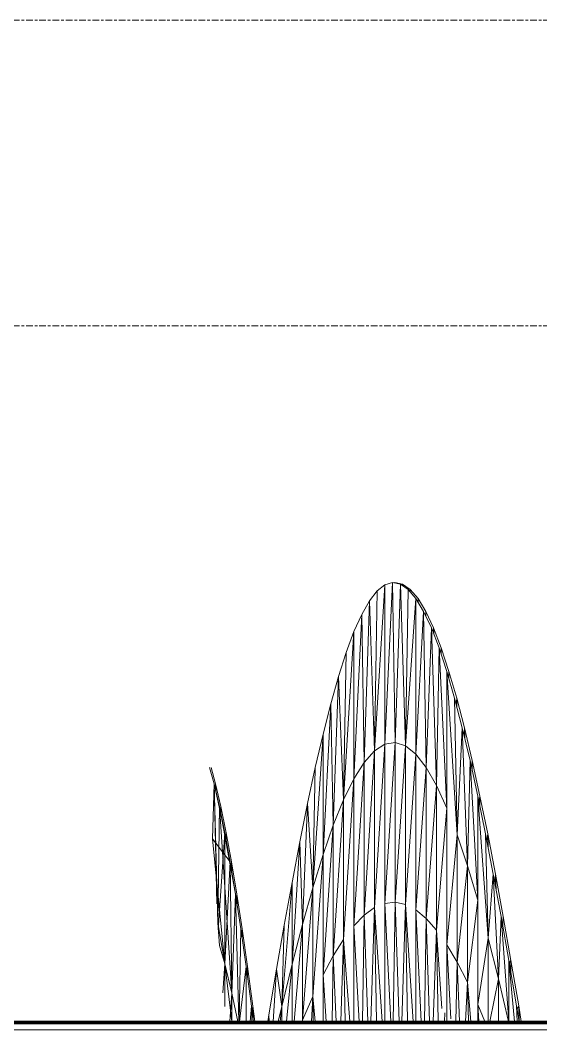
# Model space of a CAD drawing. Header units: centimetres. Extents: x -11896 to 2794, y -437 to 1921.
# Drawn here: x -9940.6 to -9816, y 346.8 to 588.8 of the extents above; entities that cross this region are included whole.
import ezdxf

# ---------------------------------------------------------------- set-up
doc = ezdxf.new("R2010")
doc.units = ezdxf.units.CM
doc.linetypes.add('Centre', pattern=[3.175, 0.635, -0.475, 1.59, -0.475])
doc.layers.add('A-FLOR-LEVL', color=7, linetype='Continuous', lineweight=9)
doc.layers.add('M-EQPM', color=7, linetype='Continuous', lineweight=9)

# ---------------------------------------------------------------- blocks, each defined once
blk = doc.blocks.new('EQ-01-003 - EQ-01-003_dwg_Agrupar_667-1504031-Sección 2-1')
at = {"layer": 'M-EQPM', "color": 253, "true_color": 0x999999}
for p, q in [((-10286.59, 348.27), (-9405.31, 348.48)), ((-9405.31, 348.48), (-10286.52, 348.48)), ((-9405.38, 348.57), (-10286.45, 348.57)), ((-9405.49, 348.66), (-10286.34, 348.66)), ((-9405.62, 348.74), (-10286.21, 348.74)), ((-10286.21, 348.74), (-9405.62, 348.74)), ((-10286.05, 348.81), (-9405.78, 348.81)), ((-10285.88, 348.87), (-9405.95, 348.87)), ((-10285.69, 348.91), (-9406.14, 348.91)), ((-10285.49, 348.93), (-9406.34, 348.93)), ((-10285.29, 348.94), (-9406.54, 348.94)), ((-10285.29, 348.77), (-9406.54, 348.77)), ((-10286.59, 348.27), (-9405.26, 348.37)), ((-10286.59, 348.27), (-9405.24, 348.27)), ((-10286.59, 346.84), (-9405.24, 346.84)), ((-10286.59, 346.84), (-9405.24, 346.84)), ((-9405.24, 346.84), (-10286.59, 346.84)), ((-9405.26, 348.37), (-9932.82, 348.31))]:
    blk.add_line(p, q, dxfattribs=at)
at = {"layer": 'M-EQPM', "color": 253, "true_color": 0x999999, "flags": 128}
for points in [[(-9405.24, 346.84), (-9405.24, 348.27), (-10286.59, 348.27), (-10286.52, 348.48), (-9405.31, 348.48), (-9537.83, 348.44)], [(-10286.45, 348.57), (-10286.52, 348.48), (-9405.31, 348.48), (-9405.38, 348.57), (-10286.45, 348.57), (-10286.52, 348.48), (-10286.57, 348.37)], [(-9405.78, 348.81), (-9405.62, 348.74), (-9405.49, 348.66), (-10286.34, 348.66), (-9405.49, 348.66), (-9405.38, 348.57), (-10286.45, 348.57), (-10286.34, 348.66), (-10286.21, 348.74)], [(-10285.49, 348.93), (-9406.34, 348.93), (-9406.14, 348.91), (-10285.69, 348.91), (-9406.14, 348.91), (-9405.95, 348.87), (-9405.78, 348.81), (-10286.05, 348.81), (-10286.21, 348.74), (-9405.62, 348.74), (-9405.78, 348.81), (-10286.05, 348.81), (-10285.88, 348.87)], [(-10285.69, 348.91), (-10285.49, 348.93), (-9406.34, 348.93), (-9406.54, 348.94)], [(-9406.54, 348.94), (-10285.29, 348.94), (-10285.49, 348.93)], [(-10285.29, 348.94), (-9406.54, 348.94), (-9406.34, 348.93)], [(-9932.82, 348.31), (-9405.26, 348.37), (-9405.31, 348.48), (-9537.83, 348.44)]]:
    blk.add_lwpolyline(points, dxfattribs=at)
blk.add_lwpolyline([(-10285.88, 348.87), (-9405.95, 348.87)], close=True, dxfattribs=at)
blk = doc.blocks.new('EQ-01-003 - EQ-01-003_dwg_Agrupar_665-1504033-Sección 2-1')
at = {"layer": 'M-EQPM', "color": 251, "true_color": 0x656565}
for p, q in [((-9853.32, 453.47), (-9855.79, 413.72)), ((-9853.32, 453.47), (-9855.17, 452.01)), ((-9853.32, 453.47), (-9851.47, 454.02)), ((-9853.32, 415.31), (-9851.47, 454.02)), ((-9853.32, 453.47), (-9853.32, 415.31)), ((-9849.61, 453.65), (-9851.47, 454.02)), ((-9850.85, 415.7), (-9851.47, 454.02)), ((-9850.95, 454.02), (-9851.16, 453.96)), ((-9849.09, 453.65), (-9850.95, 454.02)), ((-9849.61, 453.65), (-9850.85, 415.7)), ((-9847.76, 452.37), (-9849.61, 453.65)), ((-9848.38, 414.89), (-9849.61, 453.65)), ((-9849.09, 453.65), (-9849.1, 453.3)), ((-9847.24, 452.37), (-9849.09, 453.65)), ((-9849.08, 453.28), (-9849.09, 453.65)), ((-9857.03, 449.64), (-9855.17, 452.01)), ((-9855.79, 413.72), (-9855.17, 452.01)), ((-9847.76, 452.37), (-9848.38, 414.89)), ((-9848.38, 414.89), (-9845.91, 450.19)), ((-9847.76, 452.37), (-9845.91, 450.19)), ((-9847.25, 451.77), (-9847.24, 452.37)), ((-9845.39, 450.19), (-9847.24, 452.37)), ((-9845.91, 450.19), (-9844.06, 447.11)), ((-9845.91, 450.19), (-9845.91, 412.88)), ((-9845.44, 449.41), (-9845.39, 450.19)), ((-9843.54, 447.11), (-9845.39, 450.19)), ((-9845.39, 449.32), (-9845.39, 450.19)), ((-9857.03, 449.64), (-9858.88, 446.39)), ((-9857.03, 449.64), (-9858.26, 410.94)), ((-9855.79, 413.72), (-9857.03, 449.64)), ((-9858.88, 446.39), (-9860.73, 442.27)), ((-9858.88, 446.39), (-9860.73, 407.02)), ((-9858.26, 410.94), (-9858.88, 446.39)), ((-9845.91, 412.88), (-9844.06, 447.11)), ((-9844.06, 447.11), (-9842.2, 443.16)), ((-9844.06, 447.11), (-9843.44, 409.7)), ((-9843.54, 447.11), (-9843.59, 446.11)), ((-9843.54, 447.11), (-9841.68, 443.16)), ((-9843.54, 447.11), (-9843.52, 445.95)), ((-9843.44, 409.7), (-9842.2, 443.16)), ((-9840.35, 438.36), (-9842.2, 443.16)), ((-9840.97, 405.38), (-9842.2, 443.16)), ((-9841.73, 441.92), (-9841.68, 443.16)), ((-9839.83, 438.36), (-9841.68, 443.16)), ((-9841.63, 441.68), (-9841.68, 443.16)), ((-9860.73, 442.27), (-9863.2, 401.99)), ((-9860.73, 442.27), (-9862.58, 437.3)), ((-9860.73, 407.02), (-9860.73, 442.27)), ((-9840.35, 438.36), (-9840.97, 405.38)), ((-9838.5, 432.74), (-9840.35, 438.36)), ((-9840.35, 438.36), (-9838.5, 399.98)), ((-9839.83, 438.36), (-9839.86, 436.86)), ((-9837.98, 432.74), (-9839.83, 438.36)), ((-9862.58, 437.3), (-9864.44, 431.52)), ((-9863.2, 401.99), (-9862.58, 437.3)), ((-9864.44, 431.52), (-9866.29, 424.97)), ((-9864.44, 431.52), (-9865.67, 395.91)), ((-9863.2, 401.99), (-9864.44, 431.52)), ((-9836.65, 426.34), (-9838.5, 432.74)), ((-9836.03, 393.54), (-9838.5, 432.74)), ((-9838.5, 432.74), (-9838.5, 399.98)), ((-9837.98, 432.74), (-9838.1, 431.37)), ((-9836.12, 426.34), (-9837.98, 432.74)), ((-9837.98, 430.94), (-9837.98, 432.74)), ((-9836.65, 426.34), (-9834.79, 419.19)), ((-9836.65, 426.34), (-9836.03, 393.54)), ((-9836.12, 426.34), (-9836.24, 424.76)), ((-9836.12, 426.34), (-9834.27, 419.19)), ((-9836.12, 426.34), (-9836.08, 424.17)), ((-9868.14, 417.68), (-9866.29, 424.97)), ((-9868.14, 388.84), (-9866.29, 424.97)), ((-9866.29, 424.97), (-9865.67, 395.91)), ((-9836.03, 393.54), (-9834.79, 419.19)), ((-9832.94, 411.35), (-9834.79, 419.19)), ((-9833.56, 386.15), (-9834.79, 419.19)), ((-9834.36, 417.36), (-9834.27, 419.19)), ((-9832.42, 411.35), (-9834.27, 419.19)), ((-9834.17, 416.57), (-9834.27, 419.19)), ((-9868.14, 417.68), (-9870.61, 380.87)), ((-9868.14, 417.68), (-9869.99, 409.7)), ((-9868.14, 417.68), (-9868.14, 388.84)), ((-9855.79, 413.72), (-9853.32, 415.31)), ((-9853.32, 415.31), (-9855.79, 376.12)), ((-9853.32, 415.31), (-9850.85, 415.7)), ((-9850.85, 415.7), (-9853.32, 377.15)), ((-9853.32, 415.31), (-9853.32, 377.15)), ((-9848.38, 414.89), (-9850.85, 415.7)), ((-9850.85, 415.7), (-9850.85, 377.4)), ((-9848.38, 414.89), (-9850.85, 377.4)), ((-9848.38, 414.89), (-9845.91, 412.88)), ((-9848.38, 414.89), (-9848.38, 376.88)), ((-9855.79, 413.72), (-9858.26, 410.94)), ((-9855.79, 413.72), (-9858.26, 374.32)), ((-9855.79, 413.72), (-9855.79, 376.12)), ((-9845.91, 412.88), (-9848.38, 376.88)), ((-9845.91, 412.88), (-9843.44, 409.7)), ((-9845.91, 412.88), (-9845.91, 375.58)), ((-9832.94, 411.35), (-9833.56, 386.15)), ((-9832.94, 411.35), (-9831.09, 402.86)), ((-9832.94, 411.35), (-9831.09, 377.88)), ((-9832.42, 411.35), (-9832.47, 409.2)), ((-9832.42, 411.35), (-9830.57, 402.86)), ((-9869.99, 409.7), (-9871.85, 401.09)), ((-9870.61, 380.87), (-9869.99, 409.7)), ((-9858.26, 410.94), (-9860.73, 407.02)), ((-9858.26, 410.94), (-9860.73, 371.78)), ((-9858.26, 410.94), (-9858.26, 374.32)), ((-9843.44, 409.7), (-9845.91, 375.58)), ((-9840.97, 405.38), (-9843.44, 409.7)), ((-9843.44, 409.7), (-9843.44, 373.52)), ((-9860.73, 407.02), (-9863.2, 401.99)), ((-9860.73, 407.02), (-9863.2, 368.52)), ((-9860.73, 407.02), (-9860.73, 371.78)), ((-9840.97, 405.38), (-9843.44, 373.52)), ((-9840.97, 405.38), (-9838.5, 399.98)), ((-9840.97, 405.38), (-9840.97, 370.72)), ((-9863.2, 401.99), (-9865.67, 395.91)), ((-9863.2, 401.99), (-9865.67, 364.58)), ((-9863.2, 401.99), (-9863.2, 368.52)), ((-9829.24, 393.77), (-9831.09, 402.86)), ((-9828.62, 368.82), (-9831.09, 402.86)), ((-9831.09, 377.88), (-9831.09, 402.86)), ((-9830.57, 402.86), (-9830.79, 401.38)), ((-9830.57, 402.86), (-9828.71, 393.77)), ((-9830.57, 402.86), (-9830.57, 400.3)), ((-9873.7, 391.88), (-9871.85, 401.09)), ((-9871.85, 401.09), (-9873.08, 372.08)), ((-9870.61, 380.87), (-9871.85, 401.09)), ((-9838.5, 399.98), (-9840.97, 370.72)), ((-9838.5, 399.98), (-9838.5, 367.22)), ((-9868.14, 388.84), (-9865.67, 395.91)), ((-9865.67, 395.91), (-9868.14, 360)), ((-9865.67, 395.91), (-9865.67, 364.58)), ((-9836.03, 393.54), (-9838.5, 367.22)), ((-9833.56, 386.15), (-9836.03, 393.54)), ((-9836.03, 393.54), (-9836.03, 363.05)), ((-9827.38, 384.14), (-9829.24, 393.77)), ((-9828.62, 368.82), (-9829.24, 393.77)), ((-9828.71, 393.77), (-9828.91, 392.08)), ((-9828.71, 393.77), (-9826.86, 384.14)), ((-9828.64, 390.66), (-9828.71, 393.77)), ((-9875.55, 382.15), (-9873.7, 391.88)), ((-9875.55, 362.56), (-9873.7, 391.88)), ((-9873.7, 391.88), (-9873.08, 372.08)), ((-9870.61, 380.87), (-9868.14, 388.84)), ((-9868.14, 388.84), (-9870.61, 354.84)), ((-9868.14, 388.84), (-9868.14, 360)), ((-9833.56, 386.15), (-9836.03, 363.05)), ((-9831.09, 377.88), (-9833.56, 386.15)), ((-9833.56, 386.15), (-9833.56, 358.26)), ((-9827.38, 384.14), (-9828.62, 368.82)), ((-9825.53, 374.02), (-9827.38, 384.14)), ((-9826.15, 359.08), (-9827.38, 384.14)), ((-9827.02, 382.16), (-9826.86, 384.14)), ((-9825.01, 374.02), (-9826.86, 384.14)), ((-9826.67, 380.24), (-9826.86, 384.14)), ((-9878.02, 352.44), (-9875.55, 382.15)), ((-9875.55, 382.15), (-9877.4, 371.95)), ((-9875.55, 382.15), (-9875.55, 362.56)), ((-9870.61, 380.87), (-9873.08, 372.08)), ((-9870.61, 380.87), (-9873.08, 349.14)), ((-9870.61, 380.87), (-9870.61, 354.84)), ((-9831.09, 377.88), (-9833.56, 358.26)), ((-9831.09, 377.88), (-9831.09, 352.9)), ((-9855.79, 376.12), (-9858.26, 374.32)), ((-9856.68, 348.87), (-9855.79, 376.12)), ((-9855.34, 348.87), (-9855.79, 376.12)), ((-9853.98, 348.87), (-9855.79, 376.12)), ((-9850.85, 377.4), (-9853.32, 377.15)), ((-9853.32, 348.87), (-9853.32, 377.15)), ((-9851.94, 348.87), (-9853.32, 377.15)), ((-9851.31, 348.87), (-9850.85, 377.4)), ((-9849.93, 348.87), (-9850.85, 377.4)), ((-9850.85, 377.4), (-9848.38, 376.88)), ((-9849.29, 348.87), (-9848.38, 376.88)), ((-9847.93, 348.87), (-9848.38, 376.88)), ((-9846.59, 348.87), (-9848.38, 376.88)), ((-9844.61, 348.87), (-9845.91, 375.58)), ((-9845.91, 348.87), (-9845.91, 375.58)), ((-9845.91, 375.58), (-9843.44, 373.52)), ((-9860.73, 371.78), (-9858.26, 374.32)), ((-9858.69, 348.87), (-9858.26, 374.32)), ((-9857.39, 348.87), (-9858.26, 374.32)), ((-9843.86, 348.87), (-9843.44, 373.52)), ((-9842.61, 348.87), (-9843.44, 373.52)), ((-9843.44, 373.52), (-9840.97, 370.72)), ((-9825.53, 374.02), (-9826.15, 359.08)), ((-9825.53, 374.02), (-9823.68, 363.49)), ((-9825.53, 374.02), (-9823.68, 348.87)), ((-9825.01, 374.02), (-9825.11, 371.62)), ((-9825.01, 374.02), (-9823.16, 363.49)), ((-9879.26, 361.34), (-9877.4, 371.95)), ((-9878.02, 352.44), (-9877.4, 371.95)), ((-9875.55, 362.56), (-9873.08, 372.08)), ((-9873.08, 372.08), (-9875.05, 348.87)), ((-9873.08, 372.08), (-9873.08, 349.14)), ((-9860.73, 348.87), (-9860.73, 371.78)), ((-9859.49, 348.87), (-9860.73, 371.78)), ((-9841.76, 348.87), (-9840.97, 370.72)), ((-9840.58, 348.87), (-9840.97, 370.72)), ((-9839.69, 351.94), (-9840.97, 370.72)), ((-9865.67, 364.58), (-9863.2, 368.52)), ((-9863.91, 348.87), (-9863.2, 368.52)), ((-9861.68, 348.87), (-9863.2, 368.52)), ((-9862.83, 348.87), (-9863.2, 368.52)), ((-9828.62, 368.82), (-9831.09, 352.9)), ((-9826.15, 359.08), (-9828.62, 368.82)), ((-9828.62, 368.82), (-9828.62, 348.87)), ((-9838.5, 348.87), (-9838.5, 367.22)), ((-9837.54, 349.51), (-9838.5, 367.22)), ((-9836.03, 363.05), (-9838.5, 367.22)), ((-9865.67, 364.58), (-9868.14, 360)), ((-9865.98, 348.87), (-9865.67, 364.58)), ((-9865.03, 348.87), (-9865.67, 364.58)), ((-9836.32, 348.87), (-9836.03, 363.05)), ((-9835.47, 348.87), (-9836.03, 363.05)), ((-9836.03, 363.05), (-9833.56, 358.26)), ((-9823.68, 363.49), (-9821.82, 352.61)), ((-9823.68, 348.87), (-9823.68, 363.49)), ((-9822.26, 348.87), (-9823.68, 363.49)), ((-9823.16, 363.49), (-9823.56, 362.78)), ((-9823.16, 363.49), (-9821.3, 352.61)), ((-9823.16, 363.49), (-9823.16, 360.43)), ((-9879.26, 361.34), (-9881.11, 350.4)), ((-9879.26, 361.34), (-9880.05, 348.87)), ((-9879.26, 361.34), (-9878.02, 352.44)), ((-9878.02, 352.44), (-9875.55, 362.56)), ((-9875.55, 362.56), (-9876.85, 348.87)), ((-9875.55, 362.56), (-9875.55, 348.87)), ((-9867.38, 348.87), (-9868.14, 360)), ((-9868.14, 348.87), (-9868.14, 360)), ((-9833.99, 348.87), (-9833.56, 358.26)), ((-9832.79, 348.87), (-9833.56, 358.26)), ((-9833.35, 348.87), (-9833.56, 358.26)), ((-9826.15, 359.08), (-9828.24, 348.87)), ((-9826.15, 359.08), (-9823.7, 348.87)), ((-9826.15, 359.08), (-9826.15, 348.87)), ((-9873.08, 349.14), (-9870.61, 354.84)), ((-9870.88, 348.87), (-9870.61, 354.84)), ((-9870.47, 348.87), (-9870.61, 354.84)), ((-9869.99, 348.87), (-9870.61, 354.84)), ((-9878.85, 348.87), (-9878.02, 352.44)), ((-9878.02, 352.44), (-9878.41, 348.87)), ((-9878.02, 352.44), (-9878.02, 348.87)), ((-9839.06, 348.87), (-9838.94, 350.87)), ((-9830.81, 348.87), (-9831.09, 352.9)), ((-9831.09, 348.87), (-9831.09, 352.9)), ((-9829.39, 348.87), (-9831.09, 352.9)), ((-9821.2, 348.87), (-9821.82, 352.61)), ((-9821.67, 348.87), (-9821.82, 352.61)), ((-9821.68, 351.83), (-9821.3, 352.61)), ((-9820.68, 348.87), (-9821.3, 352.61)), ((-9821.15, 348.87), (-9821.3, 352.61)), ((-9881.11, 350.4), (-9881.36, 348.87)), ((-9881.11, 350.4), (-9881.25, 348.87)), ((-9881, 348.87), (-9881.11, 350.4)), ((-9873.08, 349.14), (-9873.19, 348.87)), ((-9873.09, 348.87), (-9873.08, 349.14)), ((-9873.07, 348.87), (-9873.08, 349.14))]:
    blk.add_line(p, q, dxfattribs=at)
at = {"layer": 'M-EQPM', "color": 8, "true_color": 0x808080}
for p, q in [((-9851.16, 453.96), (-9850.95, 454.02)), ((-9845.39, 449.32), (-9845.39, 450.19)), ((-9839.86, 436.86), (-9839.83, 438.36)), ((-9837.98, 430.94), (-9837.98, 432.74)), ((-9865.67, 364.58), (-9863.2, 401.99)), ((-9836.03, 393.54), (-9836.03, 363.05)), ((-9844.61, 348.87), (-9845.91, 375.58)), ((-9845.91, 375.58), (-9844.61, 348.87)), ((-9828.62, 368.82), (-9828.62, 348.87)), ((-9826.15, 359.08), (-9828.62, 368.82)), ((-9828.62, 368.82), (-9828.62, 348.87)), ((-9865.67, 364.58), (-9865.03, 348.87)), ((-9865.03, 348.87), (-9865.67, 364.58)), ((-9833.56, 358.26), (-9833.99, 348.87)), ((-9833.56, 358.26), (-9833.99, 348.87)), ((-9833.35, 348.87), (-9833.56, 358.26)), ((-9832.79, 348.87), (-9833.56, 358.26)), ((-9833.56, 358.26), (-9833.35, 348.87)), ((-9832.79, 348.87), (-9833.56, 358.26)), ((-9878.02, 352.44), (-9878.85, 348.87)), ((-9878.02, 348.87), (-9878.02, 352.44)), ((-9838.94, 350.87), (-9839.06, 348.87)), ((-9838.94, 350.87), (-9839.06, 348.87)), ((-9830.81, 348.87), (-9831.09, 352.9)), ((-9831.09, 348.87), (-9831.09, 352.9)), ((-9831.09, 352.9), (-9830.81, 348.87))]:
    blk.add_line(p, q, dxfattribs=at)
at = {"layer": 'M-EQPM', "color": 8, "true_color": 0x808080, "flags": 128}
for points in [[(-9849.93, 348.87), (-9850.85, 377.4), (-9850.85, 415.7), (-9849.61, 453.65), (-9848.38, 414.89), (-9850.85, 415.7), (-9853.32, 415.31), (-9855.79, 376.12), (-9858.26, 374.32), (-9860.73, 371.78), (-9860.73, 407.02), (-9863.2, 368.52), (-9861.68, 348.87)], [(-9858.69, 348.87), (-9858.26, 374.32), (-9858.26, 410.94), (-9855.79, 413.72), (-9857.03, 449.64), (-9855.17, 452.01), (-9855.79, 413.72), (-9853.32, 453.47), (-9855.17, 452.01), (-9855.79, 413.72), (-9858.26, 374.32), (-9858.26, 410.94), (-9855.79, 413.72), (-9853.32, 453.47), (-9853.32, 415.31), (-9855.79, 413.72), (-9857.03, 449.64), (-9858.26, 410.94), (-9860.73, 371.78), (-9858.26, 374.32)], [(-9850.85, 415.7), (-9851.47, 454.02), (-9849.61, 453.65), (-9850.85, 415.7), (-9853.32, 415.31), (-9855.79, 376.12), (-9853.98, 348.87)], [(-9851.94, 348.87), (-9853.32, 377.15), (-9853.32, 415.31), (-9851.47, 454.02), (-9850.85, 415.7)], [(-9848.38, 414.89), (-9849.61, 453.65), (-9847.76, 452.37), (-9848.38, 414.89), (-9845.91, 450.19), (-9847.76, 452.37), (-9848.38, 414.89), (-9848.38, 376.88), (-9848.38, 414.89), (-9850.85, 415.7), (-9853.32, 377.15), (-9851.94, 348.87)], [(-9850.95, 454.02), (-9849.09, 453.65), (-9849.1, 453.3)], [(-9849.08, 453.28), (-9849.09, 453.65), (-9849.1, 453.3)], [(-9847.25, 451.77), (-9847.24, 452.37), (-9849.09, 453.65), (-9849.08, 453.28)], [(-9851.31, 348.87), (-9850.85, 377.4), (-9848.38, 414.89), (-9845.91, 450.19), (-9845.91, 412.88), (-9848.38, 414.89)], [(-9847.25, 451.77), (-9847.24, 452.37), (-9845.39, 450.19), (-9845.44, 449.41)], [(-9845.44, 449.41), (-9845.39, 450.19), (-9845.39, 449.32)], [(-9845.39, 450.19), (-9843.54, 447.11), (-9843.59, 446.11)], [(-9863.2, 401.99), (-9864.44, 431.52), (-9862.58, 437.3), (-9863.2, 401.99), (-9860.73, 442.27), (-9860.73, 407.02), (-9858.26, 410.94), (-9857.03, 449.64), (-9858.88, 446.39), (-9858.26, 410.94), (-9858.88, 446.39), (-9860.73, 407.02), (-9863.2, 401.99)], [(-9849.29, 348.87), (-9848.38, 376.88), (-9850.85, 377.4), (-9848.38, 414.89), (-9845.91, 412.88), (-9844.06, 447.11), (-9843.44, 409.7), (-9845.91, 412.88), (-9848.38, 376.88), (-9846.59, 348.87)], [(-9843.52, 445.95), (-9843.54, 447.11), (-9843.59, 446.11)], [(-9843.52, 445.95), (-9843.54, 447.11), (-9841.68, 443.16), (-9841.73, 441.92)], [(-9845.91, 348.87), (-9845.91, 375.58), (-9843.44, 409.7), (-9840.97, 405.38), (-9842.2, 443.16), (-9840.35, 438.36), (-9840.97, 405.38)], [(-9841.73, 441.92), (-9841.68, 443.16), (-9841.63, 441.68)], [(-9839.83, 438.36), (-9841.68, 443.16), (-9841.63, 441.68)], [(-9840.97, 405.38), (-9838.5, 399.98), (-9840.35, 438.36), (-9840.97, 405.38), (-9843.44, 373.52), (-9843.86, 348.87)], [(-9836.03, 363.05), (-9838.5, 367.22), (-9838.5, 399.98), (-9838.5, 432.74), (-9840.35, 438.36), (-9838.5, 399.98), (-9838.5, 432.74), (-9836.03, 393.54)], [(-9838.1, 431.37), (-9837.98, 432.74), (-9839.83, 438.36), (-9839.86, 436.86)], [(-9863.2, 401.99), (-9864.44, 431.52), (-9865.67, 395.91), (-9868.14, 360), (-9868.14, 348.87)], [(-9836.03, 393.54), (-9838.5, 432.74), (-9836.65, 426.34), (-9836.03, 393.54)], [(-9837.98, 430.94), (-9837.98, 432.74), (-9838.1, 431.37)], [(-9837.98, 432.74), (-9836.12, 426.34), (-9836.24, 424.76)], [(-9836.03, 393.54), (-9834.79, 419.19), (-9833.56, 386.15), (-9836.03, 393.54), (-9834.79, 419.19), (-9836.65, 426.34), (-9836.03, 393.54)], [(-9836.08, 424.17), (-9836.12, 426.34), (-9836.24, 424.76)], [(-9836.08, 424.17), (-9836.12, 426.34), (-9834.27, 419.19), (-9834.36, 417.36)], [(-9831.09, 377.88), (-9833.56, 386.15), (-9832.94, 411.35), (-9834.79, 419.19), (-9833.56, 386.15), (-9833.56, 358.26), (-9831.09, 377.88), (-9833.56, 386.15), (-9833.56, 358.26), (-9831.09, 377.88), (-9831.09, 352.9), (-9828.62, 368.82), (-9827.38, 384.14), (-9826.15, 359.08)], [(-9834.17, 416.57), (-9834.27, 419.19), (-9834.36, 417.36)], [(-9834.17, 416.57), (-9834.27, 419.19), (-9832.42, 411.35), (-9832.47, 409.2)], [(-9870.61, 380.87), (-9871.85, 401.09), (-9869.99, 409.7), (-9870.61, 380.87), (-9868.14, 417.68), (-9868.14, 388.84), (-9870.61, 380.87), (-9868.14, 417.68), (-9869.99, 409.7), (-9870.61, 380.87)], [(-9856.68, 348.87), (-9855.79, 376.12), (-9855.79, 413.72), (-9853.32, 415.31), (-9853.32, 377.15), (-9850.85, 377.4), (-9853.32, 377.15), (-9850.85, 415.7), (-9850.85, 377.4), (-9848.38, 376.88), (-9847.93, 348.87)], [(-9858.26, 374.32), (-9855.79, 413.72), (-9855.79, 376.12), (-9858.26, 374.32), (-9858.69, 348.87)], [(-9845.91, 348.87), (-9845.91, 375.58), (-9843.44, 373.52), (-9843.44, 409.7), (-9845.91, 412.88), (-9848.38, 376.88), (-9846.59, 348.87)], [(-9836.32, 348.87), (-9836.03, 363.05), (-9833.56, 386.15), (-9832.94, 411.35), (-9831.09, 377.88)], [(-9831.09, 352.9), (-9831.09, 377.88), (-9831.09, 402.86), (-9832.94, 411.35), (-9831.09, 377.88)], [(-9832.47, 409.2), (-9832.42, 411.35), (-9830.57, 402.86), (-9830.79, 401.38)], [(-9863.2, 401.99), (-9860.73, 407.02), (-9863.2, 368.52), (-9863.2, 401.99), (-9865.67, 395.91), (-9865.67, 364.58), (-9863.2, 368.52), (-9863.91, 348.87)], [(-9842.61, 348.87), (-9843.44, 373.52), (-9840.97, 370.72), (-9840.97, 405.38), (-9843.44, 373.52), (-9843.86, 348.87)], [(-9840.97, 405.38), (-9838.5, 399.98), (-9840.97, 370.72), (-9838.5, 399.98), (-9838.5, 367.22), (-9836.03, 393.54), (-9833.56, 386.15), (-9836.03, 363.05), (-9836.03, 393.54)], [(-9839.69, 351.94), (-9840.97, 370.72), (-9840.97, 405.38)], [(-9865.98, 348.87), (-9865.67, 364.58), (-9863.2, 368.52), (-9863.2, 401.99), (-9865.67, 364.58), (-9865.67, 395.91), (-9868.14, 360), (-9867.38, 348.87)], [(-9865.98, 348.87), (-9865.67, 364.58), (-9868.14, 360), (-9868.14, 388.84), (-9865.67, 395.91), (-9863.2, 401.99)], [(-9831.09, 377.88), (-9831.09, 402.86), (-9828.62, 368.82)], [(-9828.62, 368.82), (-9829.24, 393.77), (-9831.09, 402.86), (-9828.62, 368.82)], [(-9830.79, 401.38), (-9830.57, 402.86), (-9828.71, 393.77), (-9828.91, 392.08)], [(-9870.61, 380.87), (-9871.85, 401.09), (-9873.08, 372.08), (-9873.08, 349.14), (-9873.07, 348.87)], [(-9836.03, 393.54), (-9838.5, 367.22), (-9838.5, 348.87)], [(-9828.62, 368.82), (-9827.38, 384.14), (-9829.24, 393.77), (-9828.62, 368.82)], [(-9828.91, 392.08), (-9828.71, 393.77), (-9828.64, 390.66)], [(-9827.02, 382.16), (-9826.86, 384.14), (-9828.71, 393.77), (-9828.64, 390.66)], [(-9878.41, 348.87), (-9878.02, 352.44), (-9875.55, 382.15), (-9873.7, 391.88), (-9875.55, 362.56), (-9875.55, 382.15), (-9877.4, 371.95), (-9878.02, 352.44)], [(-9876.85, 348.87), (-9875.55, 362.56), (-9873.7, 391.88), (-9873.08, 372.08), (-9875.55, 362.56), (-9875.55, 348.87)], [(-9870.47, 348.87), (-9870.61, 354.84), (-9873.08, 349.14), (-9873.08, 372.08), (-9870.61, 380.87), (-9868.14, 388.84), (-9870.61, 354.84), (-9870.61, 380.87), (-9873.08, 349.14), (-9873.09, 348.87)], [(-9867.38, 348.87), (-9868.14, 360), (-9868.14, 388.84), (-9870.61, 354.84), (-9869.99, 348.87)], [(-9826.15, 359.08), (-9825.53, 374.02), (-9827.38, 384.14), (-9826.15, 359.08)], [(-9827.02, 382.16), (-9826.86, 384.14), (-9826.67, 380.24)], [(-9825.11, 371.62), (-9825.01, 374.02), (-9826.86, 384.14), (-9826.67, 380.24)], [(-9878.02, 352.44), (-9875.55, 362.56), (-9875.55, 382.15), (-9878.02, 352.44), (-9878.02, 348.87)], [(-9878.02, 352.44), (-9875.55, 362.56), (-9873.08, 372.08), (-9870.61, 380.87)], [(-9873.19, 348.87), (-9873.08, 349.14), (-9870.61, 354.84), (-9870.61, 380.87), (-9873.08, 349.14), (-9873.09, 348.87)], [(-9856.68, 348.87), (-9855.79, 376.12), (-9855.34, 348.87)], [(-9853.98, 348.87), (-9855.79, 376.12), (-9855.34, 348.87)], [(-9851.31, 348.87), (-9850.85, 377.4), (-9849.93, 348.87)], [(-9847.93, 348.87), (-9848.38, 376.88), (-9849.29, 348.87)], [(-9841.76, 348.87), (-9840.97, 370.72), (-9843.44, 373.52), (-9842.61, 348.87)], [(-9823.7, 348.87), (-9826.15, 359.08), (-9825.53, 374.02), (-9823.68, 348.87)], [(-9823.68, 348.87), (-9823.68, 363.49), (-9825.53, 374.02), (-9823.68, 348.87)], [(-9825.11, 371.62), (-9825.01, 374.02), (-9823.16, 363.49), (-9823.56, 362.78)], [(-9878.02, 352.44), (-9879.26, 361.34), (-9877.4, 371.95), (-9878.02, 352.44)], [(-9860.73, 348.87), (-9860.73, 371.78), (-9859.49, 348.87)], [(-9860.73, 348.87), (-9860.73, 371.78), (-9859.49, 348.87)], [(-9841.76, 348.87), (-9840.97, 370.72), (-9840.58, 348.87)], [(-9840.58, 348.87), (-9840.97, 370.72), (-9839.69, 351.94)], [(-9862.83, 348.87), (-9863.2, 368.52), (-9863.91, 348.87)], [(-9862.83, 348.87), (-9863.2, 368.52), (-9861.68, 348.87)], [(-9828.24, 348.87), (-9826.15, 359.08), (-9828.62, 368.82), (-9831.09, 352.9), (-9829.39, 348.87)], [(-9838.5, 348.87), (-9838.5, 367.22), (-9837.54, 349.51)], [(-9833.56, 358.26), (-9836.03, 363.05), (-9838.5, 367.22), (-9837.54, 349.51)], [(-9868.14, 348.87), (-9868.14, 360), (-9865.67, 364.58)], [(-9836.32, 348.87), (-9836.03, 363.05), (-9835.47, 348.87)], [(-9835.47, 348.87), (-9836.03, 363.05), (-9833.56, 358.26)], [(-9823.68, 348.87), (-9823.68, 363.49), (-9822.26, 348.87)], [(-9821.67, 348.87), (-9821.82, 352.61), (-9823.68, 363.49), (-9822.26, 348.87)], [(-9823.56, 362.78), (-9823.16, 363.49), (-9823.16, 360.43)], [(-9823.16, 360.43), (-9823.16, 363.49), (-9821.3, 352.61), (-9821.15, 348.87)], [(-9880.05, 348.87), (-9879.26, 361.34), (-9881.11, 350.4), (-9881, 348.87)], [(-9880.05, 348.87), (-9879.26, 361.34), (-9878.02, 352.44)], [(-9875.55, 348.87), (-9875.55, 362.56), (-9876.85, 348.87)], [(-9826.15, 348.87), (-9826.15, 359.08), (-9828.24, 348.87)], [(-9826.15, 348.87), (-9826.15, 359.08), (-9823.7, 348.87)], [(-9870.88, 348.87), (-9870.61, 354.84), (-9869.99, 348.87)], [(-9870.47, 348.87), (-9870.61, 354.84), (-9870.88, 348.87)], [(-9878.41, 348.87), (-9878.02, 352.44), (-9878.85, 348.87)], [(-9829.39, 348.87), (-9831.09, 352.9), (-9831.09, 348.87)], [(-9821.2, 348.87), (-9821.82, 352.61), (-9821.67, 348.87)], [(-9821.15, 348.87), (-9821.3, 352.61), (-9820.68, 348.87)], [(-9881.36, 348.87), (-9881.11, 350.4), (-9881.25, 348.87)], [(-9881, 348.87), (-9881.11, 350.4), (-9881.25, 348.87)], [(-9873.07, 348.87), (-9873.08, 349.14), (-9873.19, 348.87)]]:
    blk.add_lwpolyline(points, dxfattribs=at)
for points in [[(-9853.32, 453.47), (-9853.32, 415.31), (-9851.47, 454.02)], [(-9845.91, 450.19), (-9845.91, 412.88), (-9844.06, 447.11)], [(-9860.73, 442.27), (-9860.73, 407.02), (-9858.88, 446.39)], [(-9845.91, 375.58), (-9843.44, 409.7), (-9844.06, 447.11), (-9842.2, 443.16), (-9843.44, 409.7), (-9840.97, 405.38), (-9842.2, 443.16), (-9843.44, 409.7), (-9843.44, 373.52)], [(-9863.2, 401.99), (-9860.73, 442.27), (-9862.58, 437.3)], [(-9868.14, 417.68), (-9868.14, 388.84), (-9865.67, 395.91), (-9864.44, 431.52), (-9866.29, 424.97), (-9865.67, 395.91), (-9866.29, 424.97), (-9868.14, 388.84), (-9866.29, 424.97)], [(-9845.91, 375.58), (-9845.91, 412.88)], [(-9860.73, 407.02), (-9860.73, 371.78), (-9858.26, 410.94)], [(-9830.57, 400.3), (-9830.57, 402.86)], [(-9875.05, 348.87), (-9873.08, 372.08), (-9871.85, 401.09), (-9873.7, 391.88), (-9873.08, 372.08)], [(-9853.32, 348.87), (-9853.32, 377.15)], [(-9857.39, 348.87), (-9858.26, 374.32)], [(-9821.68, 351.83), (-9821.3, 352.61)]]:
    blk.add_lwpolyline(points, close=True, dxfattribs=at)
blk = doc.blocks.new('EQ-01-003 - EQ-01-003_dwg_Agrupar_676-1504043-Sección 2-1')
for name in ['EQ-01-003 - EQ-01-003_dwg_Agrupar_665-1504033-Sección 2-1', 'EQ-01-003 - EQ-01-003_dwg_Agrupar_667-1504031-Sección 2-1']:
    blk.add_blockref(name, (0, 0))
blk = doc.blocks.new('EQ-01-003 - EQ-01-003_dwg-1504028-Sección 2-1')
blk.add_blockref('EQ-01-003 - EQ-01-003_dwg_Agrupar_676-1504043-Sección 2-1', (0, 0))
blk = doc.blocks.new('EQ-01-003 - EQ-01-003-1482412-Sección 2-1')
blk.add_blockref('EQ-01-003 - EQ-01-003_dwg-1504028-Sección 2-1', (0, 0))
blk = doc.blocks.new('EQ-01-005 - EQ-01-005_dwg_Agrupar_1041-1507032-Sección 2-1')
at = {"layer": 'M-EQPM', "color": 251, "true_color": 0x656565}
for p, q in [((-9894.23, 405.78), (-9895.31, 409.68)), ((-9893.87, 405.78), (-9894.95, 409.68)), ((-9894.58, 392.63), (-9894.23, 405.78)), ((-9892.95, 400.33), (-9894.23, 405.78)), ((-9893.57, 377.06), (-9894.23, 405.78)), ((-9893.91, 404.4), (-9893.87, 405.78)), ((-9892.59, 400.33), (-9893.87, 405.78)), ((-9893.83, 404.08), (-9893.87, 405.78)), ((-9893.33, 372.47), (-9892.95, 400.33)), ((-9891.67, 394.08), (-9892.95, 400.33)), ((-9892.61, 398.68), (-9892.59, 400.33)), ((-9891.31, 394.08), (-9892.59, 400.33)), ((-9893.23, 370.77), (-9891.67, 394.08)), ((-9890.39, 387.08), (-9891.67, 394.08)), ((-9891.67, 362.64), (-9891.67, 394.08)), ((-9891.31, 394.08), (-9891.41, 392.64)), ((-9890.03, 387.08), (-9891.31, 394.08)), ((-9891.31, 392.11), (-9891.31, 394.08)), ((-9891.67, 362.64), (-9890.39, 387.08)), ((-9889.11, 379.37), (-9890.39, 387.08)), ((-9889.96, 355.62), (-9890.39, 387.08)), ((-9890.03, 387.08), (-9890.12, 385.43)), ((-9888.75, 379.37), (-9890.03, 387.08)), ((-9890, 384.72), (-9890.03, 387.08)), ((-9889.96, 355.62), (-9889.11, 379.37)), ((-9887.83, 371.01), (-9889.11, 379.37)), ((-9888.29, 348.87), (-9889.11, 379.37)), ((-9888.82, 377.47), (-9888.75, 379.37)), ((-9887.47, 371.01), (-9888.75, 379.37)), ((-9888.67, 376.51), (-9888.75, 379.37)), ((-9888.23, 348.87), (-9887.83, 371.01)), ((-9886.55, 362.03), (-9887.83, 371.01)), ((-9887.51, 368.77), (-9887.47, 371.01)), ((-9886.19, 362.03), (-9887.47, 371.01)), ((-9891.67, 362.64), (-9892.92, 367.05)), ((-9891.67, 362.64), (-9892.1, 355.69)), ((-9889.96, 355.62), (-9891.67, 362.64)), ((-9891.67, 352.42), (-9891.67, 362.64)), ((-9888.12, 348.87), (-9886.55, 362.03)), ((-9885.27, 352.5), (-9886.55, 362.03)), ((-9886.55, 348.87), (-9886.55, 362.03)), ((-9886.19, 362.03), (-9886.36, 360.61)), ((-9884.91, 352.5), (-9886.19, 362.03)), ((-9886.19, 359.35), (-9886.19, 362.03)), ((-9889.96, 355.62), (-9890.43, 348.87)), ((-9888.51, 348.87), (-9889.96, 355.62)), ((-9889.96, 348.87), (-9889.96, 355.62)), ((-9885.61, 348.87), (-9885.27, 352.5)), ((-9884.81, 348.87), (-9885.27, 352.5)), ((-9885.2, 348.87), (-9885.27, 352.5)), ((-9884.91, 352.5), (-9885.06, 350.88)), ((-9884.44, 348.87), (-9884.91, 352.5)), ((-9884.85, 349.2), (-9884.91, 352.5))]:
    blk.add_line(p, q, dxfattribs=at)
at = {"layer": 'M-EQPM', "color": 136, "true_color": 0x007f7f}
for p, q in [((-9887.51, 368.77), (-9887.47, 371.01)), ((-9888.51, 348.87), (-9889.96, 355.62))]:
    blk.add_line(p, q, dxfattribs=at)
at = {"layer": 'M-EQPM', "color": 136, "true_color": 0x007f7f, "flags": 128}
for points in [[(-9895.31, 409.68), (-9894.23, 405.78), (-9894.58, 392.63)], [(-9893.91, 404.4), (-9893.87, 405.78), (-9894.95, 409.68)], [(-9893.57, 377.06), (-9894.23, 405.78), (-9892.95, 400.33), (-9893.33, 372.47), (-9894.23, 405.78), (-9891.67, 394.08), (-9891.67, 362.64), (-9890.39, 387.08), (-9889.96, 355.62)], [(-9893.91, 404.4), (-9893.87, 405.78), (-9893.83, 404.08)], [(-9892.59, 400.33), (-9893.87, 405.78), (-9893.83, 404.08)], [(-9889.96, 355.62), (-9890.39, 387.08), (-9889.11, 379.37), (-9892.95, 400.33), (-9889.96, 355.62), (-9891.67, 362.64), (-9894.58, 392.63), (-9890.39, 387.08), (-9891.67, 394.08), (-9891.67, 362.64), (-9893.33, 372.47), (-9892.92, 367.05)], [(-9892.61, 398.68), (-9892.59, 400.33), (-9891.31, 394.08), (-9891.31, 392.11)], [(-9892.61, 398.68), (-9892.59, 400.33), (-9891.31, 394.08), (-9891.31, 392.11)], [(-9890.12, 385.43), (-9890.03, 387.08), (-9891.31, 394.08), (-9891.41, 392.64)], [(-9890.12, 385.43), (-9890.03, 387.08), (-9890, 384.72)], [(-9890, 384.72), (-9890.03, 387.08), (-9888.75, 379.37), (-9888.82, 377.47)], [(-9889.96, 355.62), (-9889.11, 379.37), (-9888.29, 348.87)], [(-9888.23, 348.87), (-9887.83, 371.01), (-9889.11, 379.37), (-9888.29, 348.87)], [(-9888.67, 376.51), (-9888.75, 379.37), (-9888.82, 377.47)], [(-9887.51, 368.77), (-9887.47, 371.01), (-9888.75, 379.37), (-9888.67, 376.51)], [(-9888.23, 348.87), (-9887.83, 371.01), (-9886.55, 362.03), (-9888.12, 348.87)], [(-9887.47, 371.01), (-9886.19, 362.03), (-9886.19, 359.35)], [(-9892.92, 367.05), (-9891.67, 362.64), (-9892.1, 355.69)], [(-9890.43, 348.87), (-9889.96, 355.62), (-9891.67, 362.64), (-9892.1, 355.69)], [(-9890.43, 348.87), (-9889.96, 355.62), (-9889.96, 348.87), (-9891.67, 362.64), (-9891.67, 352.42)], [(-9886.55, 348.87), (-9886.55, 362.03), (-9888.12, 348.87)], [(-9886.55, 348.87), (-9886.55, 362.03), (-9885.27, 352.5), (-9885.61, 348.87)], [(-9886.36, 360.61), (-9886.19, 362.03), (-9886.19, 359.35)], [(-9885.06, 350.88), (-9884.91, 352.5), (-9886.19, 362.03), (-9886.36, 360.61)], [(-9888.51, 348.87), (-9889.96, 355.62), (-9889.96, 348.87)], [(-9885.2, 348.87), (-9885.27, 352.5), (-9885.61, 348.87)], [(-9884.81, 348.87), (-9885.27, 352.5), (-9885.2, 348.87)], [(-9885.06, 350.88), (-9884.91, 352.5), (-9884.85, 349.2)], [(-9884.85, 349.2), (-9884.91, 352.5), (-9884.44, 348.87)]]:
    blk.add_lwpolyline(points, dxfattribs=at)
blk = doc.blocks.new('EQ-01-005 - EQ-01-005_dwg_133_CHILLER_dwg-1507034-Sección 2-1')
blk.add_blockref('EQ-01-005 - EQ-01-005_dwg_Agrupar_1041-1507032-Sección 2-1', (0, 0))
blk = doc.blocks.new('EQ-01-005 - EQ-01-005_dwg_Agrupar_320-1507037-Sección 2-1')
blk.add_blockref('EQ-01-005 - EQ-01-005_dwg_133_CHILLER_dwg-1507034-Sección 2-1', (0, 0))
blk = doc.blocks.new('EQ-01-005 - EQ-01-005_dwg-1507028-Sección 2-1')
blk.add_blockref('EQ-01-005 - EQ-01-005_dwg_Agrupar_320-1507037-Sección 2-1', (0, 0))
blk = doc.blocks.new('EQ-01-005 - EQ-01-005-1485178-Sección 2-1')
blk.add_blockref('EQ-01-005 - EQ-01-005_dwg-1507028-Sección 2-1', (0, 0))
blk = doc.blocks.new('PQ_RVR_MEP-01_ZZ_ZZ_MO_T_A_rvt-1-Sección 2-1')
at = {"layer": 'M-EQPM', "lineweight": 9}
for name in ['EQ-01-003 - EQ-01-003-1482412-Sección 2-1', 'EQ-01-005 - EQ-01-005-1485178-Sección 2-1']:
    blk.add_blockref(name, (0, 0), dxfattribs=at)

msp = doc.modelspace()

# ---------------------------------------------------------------- linework, layer by layer
at = {"layer": 'A-FLOR-LEVL', "color": 253, "linetype": 'Centre', "true_color": 0xaaaaaa}
for p, q in [((-11896.135, 588.801), (-4860.713, 588.801)), ((-11896.135, 515.53), (-4860.713, 515.53))]:
    msp.add_line(p, q, dxfattribs=at)

# ---------------------------------------------------------------- block references
at = {"lineweight": 5}
msp.add_blockref('PQ_RVR_MEP-01_ZZ_ZZ_MO_T_A_rvt-1-Sección 2-1', (0, 0), dxfattribs=at)

doc.saveas('drawing.dxf')
